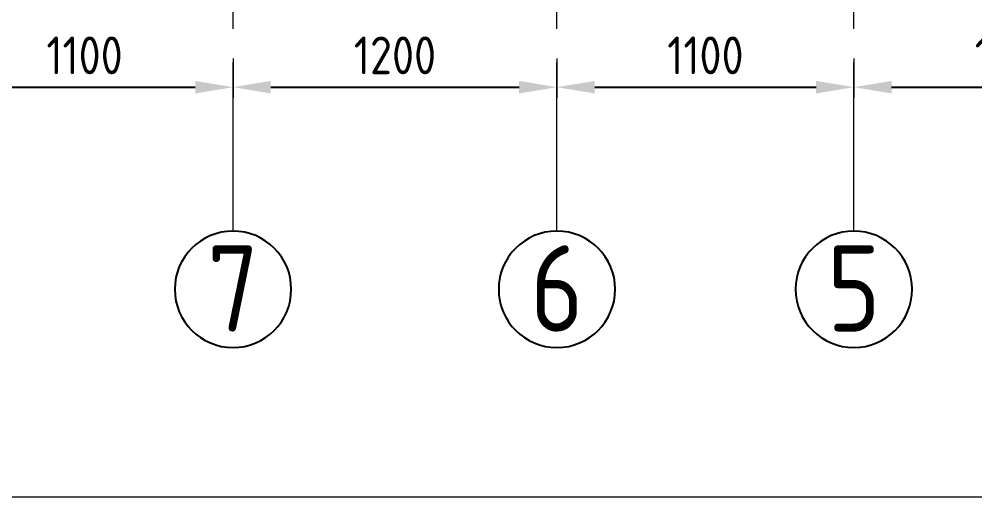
# Model space of a CAD drawing. Header units: millimetres. Extents: x 52110 to 400893, y -153728 to 31997.
# Drawn here: x 181952 to 185493, y -101045 to -99233 of the extents above; entities that cross this region are included whole.
import ezdxf
from ezdxf.enums import TextEntityAlignment as Align

# ---------------------------------------------------------------- set-up
doc = ezdxf.new("R2010")
doc.units = ezdxf.units.MM
doc.header["$LTSCALE"] = 500
doc.linetypes.add('CENTER', pattern=[2, 1.25, -0.25, 0.25, -0.25])
for name, color, linetype, lineweight in [('BIAOZHU', 3, 'Continuous', 25), ('SHI', 7, 'Continuous', 40), ('WEN', 3, 'Continuous', 20), ('ZHONG', 1, 'CENTER', 20)]:
    doc.layers.add(name, color=color, linetype=linetype, lineweight=lineweight)
doc.styles.add('GB', font='gbenor.shx', dxfattribs={"bigfont": 'gbcbig.shx'})
doc.dimstyles.new('ISO-25$0', dxfattribs={"dimscale": 40, "dimtxt": 3.5, "dimasz": 3.5, "dimexe": 1, "dimexo": 0.2, "dimgap": 1.2, "dimtad": 1, "dimtoh": 1, "dimdec": 1, "dimzin": 9, "dimdsep": 46, "dimtxsty": 'GB', "dimcen": 0, "dimclrd": 3, "dimclre": 3, "dimclrt": 256, "dimadec": 0, "dimazin": 2, "dimtfac": 1, "dimtdec": 1, "dimtix": 1, "dimtmove": 0, "dimatfit": 3, "dimldrblk": 'DOTSMALL', "dimfxl": 0, "dimlwd": -1, "dimlwe": 20, "dimarcsym": 0})

# ---------------------------------------------------------------- blocks, each defined once
blk = doc.blocks.new('序号')
at = {"layer": 'BIAOZHU'}
blk.add_circle((0, -5.397), 5.397, dxfattribs=at)
at = {"layer": 'BIAOZHU', "style": 'GB', "flags": 8}
blk.add_attdef('序号', text='', height=8, dxfattribs=at).set_placement((0, -5.478), align=Align.MIDDLE)
blk = doc.blocks.new('*D263')
at = {"layer": 'BIAOZHU', "color": 3, "linetype": 'ByBlock', "lineweight": 20}
for p, q in [((183944.5, -99378.3), (183944.5, -99525.3)), ((185044.5, -99378.3), (185044.5, -99525.3))]:
    blk.add_line(p, q, dxfattribs=at)
at = {"layer": 'BIAOZHU', "color": 3, "linetype": 'ByBlock'}
blk.add_line((184084.5, -99485.3), (184904.5, -99485.3), dxfattribs=at)
at = {"layer": 'BIAOZHU', "color": 3}
for points in [[(184084.5, -99462), (184084.5, -99508.6), (183944.5, -99485.3)], [(184904.5, -99462), (184904.5, -99508.6), (185044.5, -99485.3)]]:
    blk.add_solid(points, dxfattribs=at)
at = {"layer": 'Defpoints', "color": 0}
for p in [(183944.5, -99370.3), (185044.5, -99370.3), (185044.5, -99485.3)]:
    blk.add_point(p, dxfattribs=at)
at = {"layer": 'BIAOZHU', "insert": (184494.5, -99367.3), "char_height": 140, "attachment_point": 5, "style": 'GB'}
blk.add_mtext('1100', dxfattribs=at)
blk = doc.blocks.new('_DotSmall')
at = {"color": 0, "linetype": 'ByBlock', "const_width": 0.5}
blk.add_lwpolyline([(-0.0625, 0, 1), (0.0625, 0, 1)], format="xyb", close=True, dxfattribs=at)
blk = doc.blocks.new('*D264')
at = {"layer": 'BIAOZHU', "color": 3, "linetype": 'ByBlock', "lineweight": 20}
for p, q in [((185044.5, -99477.3), (185044.5, -99445.3)), ((186244.5, -99477.3), (186244.5, -99445.3))]:
    blk.add_line(p, q, dxfattribs=at)
at = {"layer": 'BIAOZHU', "color": 3}
blk.add_line((185184.5, -99485.3), (186104.5, -99485.3), dxfattribs=at)
for points in [[(185184.5, -99462), (185184.5, -99508.6), (185044.5, -99485.3)], [(186104.5, -99462), (186104.5, -99508.6), (186244.5, -99485.3)]]:
    blk.add_solid(points, dxfattribs=at)
at = {"layer": 'Defpoints', "color": 0}
for p in [(185044.5, -99485.3), (186244.5, -99485.3), (186244.5, -99485.3)]:
    blk.add_point(p, dxfattribs=at)
at = {"layer": 'BIAOZHU', "insert": (185644.5, -99367.3), "char_height": 140, "attachment_point": 5, "style": 'GB'}
blk.add_mtext('1200', dxfattribs=at)
blk = doc.blocks.new('*D267')
at = {"layer": 'BIAOZHU', "color": 3, "linetype": 'ByBlock', "lineweight": 20}
for p, q in [((181644.5, -99378.3), (181644.5, -99525.3)), ((182744.5, -99378.3), (182744.5, -99525.3))]:
    blk.add_line(p, q, dxfattribs=at)
at = {"layer": 'BIAOZHU', "color": 3, "linetype": 'ByBlock'}
blk.add_line((181784.5, -99485.3), (182604.5, -99485.3), dxfattribs=at)
at = {"layer": 'BIAOZHU', "color": 3}
for points in [[(181784.5, -99462), (181784.5, -99508.6), (181644.5, -99485.3)], [(182604.5, -99462), (182604.5, -99508.6), (182744.5, -99485.3)]]:
    blk.add_solid(points, dxfattribs=at)
at = {"layer": 'Defpoints', "color": 0}
for p in [(181644.5, -99370.3), (182744.5, -99370.3), (182744.5, -99485.3)]:
    blk.add_point(p, dxfattribs=at)
at = {"layer": 'BIAOZHU', "insert": (182194.5, -99367.3), "char_height": 140, "attachment_point": 5, "style": 'GB'}
blk.add_mtext('1100', dxfattribs=at)
blk = doc.blocks.new('*D268')
at = {"layer": 'BIAOZHU', "color": 3, "linetype": 'ByBlock', "lineweight": 20}
for p, q in [((182744.5, -99477.3), (182744.5, -99445.3)), ((183944.5, -99477.3), (183944.5, -99445.3))]:
    blk.add_line(p, q, dxfattribs=at)
at = {"layer": 'BIAOZHU', "color": 3}
blk.add_line((182884.5, -99485.3), (183804.5, -99485.3), dxfattribs=at)
for points in [[(182884.5, -99462), (182884.5, -99508.6), (182744.5, -99485.3)], [(183804.5, -99462), (183804.5, -99508.6), (183944.5, -99485.3)]]:
    blk.add_solid(points, dxfattribs=at)
at = {"layer": 'Defpoints', "color": 0}
for p in [(182744.5, -99485.3), (183944.5, -99485.3), (183944.5, -99485.3)]:
    blk.add_point(p, dxfattribs=at)
at = {"layer": 'BIAOZHU', "insert": (183344.5, -99367.3), "char_height": 140, "attachment_point": 5, "style": 'GB'}
blk.add_mtext('1200', dxfattribs=at)
blk = doc.blocks.new('*D291')
at = {"layer": 'Defpoints', "color": 0}
for p in [(189124.5, -97117), (169044.5, -97252.1), (169044.5, -101005.3)]:
    blk.add_point(p, dxfattribs=at)
at = {"layer": 'WEN', "color": 3, "linetype": 'ByBlock', "lineweight": 20}
for p, q in [((189124.5, -97125), (189124.5, -101045.3)), ((169044.5, -97260.1), (169044.5, -101045.3))]:
    blk.add_line(p, q, dxfattribs=at)
at = {"layer": 'WEN', "color": 3, "linetype": 'ByBlock'}
blk.add_line((188984.5, -101005.3), (169184.5, -101005.3), dxfattribs=at)
at = {"layer": 'WEN', "color": 3}
for points in [[(169184.5, -100981.9), (169184.5, -101028.6), (169044.5, -101005.3)], [(188984.5, -100981.9), (188984.5, -101028.6), (189124.5, -101005.3)]]:
    blk.add_solid(points, dxfattribs=at)
at = {"layer": 'WEN', "insert": (179084.5, -100880.3), "char_height": 140, "attachment_point": 5, "style": 'GB'}
blk.add_mtext('20080(加热炉有效长度）', dxfattribs=at)

msp = doc.modelspace()

# ---------------------------------------------------------------- linework, layer by layer
at = {"layer": 'ZHONG'}
for p, q in [((182744.50201, -100018.86431), (182744.50201, -97563.92308)), ((183944.50201, -100018.86431), (183944.50201, -97563.92308)), ((185044.50201, -100018.86431), (185044.50201, -97563.92308))]:
    msp.add_line(p, q, dxfattribs=at)

# ---------------------------------------------------------------- block references
at = {"layer": 'SHI'}
ref = msp.add_blockref('序号', (182744.50201, -100450.59231), dxfattribs=dict(at, xscale=-40, yscale=40, zscale=40, rotation=180))
ref.add_attrib('序号', '7', dxfattribs={"layer": 'BIAOZHU', "height": 320, "style": 'GB', "flags": 8}).set_placement((182744.50201, -100231.45641), align=Align.MIDDLE)
ref = msp.add_blockref('序号', (183944.50201, -100450.59231), dxfattribs=dict(at, xscale=-40, yscale=40, zscale=40, rotation=180))
ref.add_attrib('序号', '6', dxfattribs={"layer": 'BIAOZHU', "height": 320, "style": 'GB', "flags": 8}).set_placement((183944.50201, -100231.45641), align=Align.MIDDLE)
ref = msp.add_blockref('序号', (185044.50201, -100450.59231), dxfattribs=dict(at, xscale=-40, yscale=40, zscale=40, rotation=180))
ref.add_attrib('序号', '5', dxfattribs={"layer": 'BIAOZHU', "height": 320, "style": 'GB', "flags": 8}).set_placement((185044.50201, -100231.45641), align=Align.MIDDLE)

# ---------------------------------------------------------------- dimensions: what is measured, and where the dimension line sits
at = {"layer": 'BIAOZHU'}
for base, p1, p2, override, picture, middle in [((182744.50201, -99485.30289), (181644.50201, -99370.34488), (182744.50201, -99370.34488), {"dimtmove": 1, "dimatfit": 0, "dimfxl": 1.25}, '*D267', (182194.50201, -99367.30289)), ((183944.50201, -99485.30289), (182744.50201, -99485.30289), (183944.50201, -99485.30289), {"dimatfit": 0, "dimfxl": 1.25}, '*D268', (183344.50201, -99367.30289)), ((185044.50201, -99485.30289), (183944.50201, -99370.34488), (185044.50201, -99370.34488), {"dimtmove": 1, "dimatfit": 0, "dimfxl": 1.25}, '*D263', (184494.50201, -99367.30289)), ((186244.50201, -99485.30289), (185044.50201, -99485.30289), (186244.50201, -99485.30289), {"dimatfit": 0, "dimfxl": 1.25}, '*D264', (185644.50201, -99367.30289))]:
    dim = msp.add_linear_dim(base=base, p1=p1, p2=p2, dimstyle='ISO-25$0', override=override, dxfattribs=at)
    dim.commit()
    dim.dimension.update_dxf_attribs({"geometry": picture, "text_midpoint": middle})
at = {"layer": 'WEN'}
dim = msp.add_linear_dim(base=(169044.50201, -101005.27803), p1=(189124.50201, -97117.03339), p2=(169044.50201, -97252.13012), text='<>(加热炉有效长度）', dimstyle='ISO-25$0', override={"dimatfit": 0, "dimfxl": 1.8}, dxfattribs=at)
dim.commit()
dim.dimension.update_dxf_attribs({"geometry": '*D291', "text_midpoint": (179084.50201, -100880.32951)})

doc.saveas('drawing.dxf')
